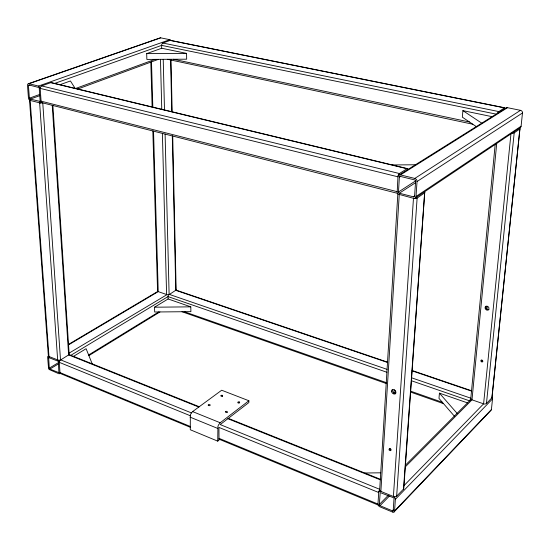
<?xml version="1.0" encoding="UTF-8"?>
<svg xmlns="http://www.w3.org/2000/svg" width="550" height="550" viewBox="0 0 550 550"><rect width="100%" height="100%" fill="white"/><g stroke="black" fill="none" stroke-linecap="round" stroke-linejoin="round"><path stroke-width="0.82" d="M392.356 511.988L379.926 506.832A3.272 3.272 0 0 1 378.173 505.044A2.276 2.276 0 0 1 377.974 504.061L378.689 492.511L218.934 427.405L219.01 440.144L217.731 441.148L190.286 429.749L190.327 415.257A8.394 8.394 0 0 1 190.981 413.607L192.61 411.592L221.678 390.232L248.882 400.751L248.875 402.538L220.213 424.586L379.713 489.301M393.195 510.73L394.034 498.396A1.32 1.32 0 0 0 393.319 497.674L380.201 492.566L379.287 504.969A1.313 1.313 0 0 0 379.995 505.684L392.432 510.833A0.763 0.763 0 0 0 393.058 510.861M397.842 193.82L379.672 490.036A0.894 0.894 0 0 0 379.699 490.318L380.49 491.226A2.984 2.984 0 0 0 380.875 491.411L393.594 496.574A3.919 3.919 0 0 0 394.982 496.774L396.543 496.272L403.501 489.108A0.969 0.969 0 0 0 403.789 488.517L424.744 192.225M408.072 169.373A1.444 1.444 0 0 0 407.901 168.905L407.11 168.699L399.389 173.525L398.331 175.072A6.084 6.084 0 0 0 397.966 176.591L397.155 192.583A3.169 3.169 0 0 0 398.179 194.143L413.923 198.426A6.896 6.896 0 0 0 415.525 198.509L417.12 198.089L424.923 192.624M393.896 512.016A1.196 1.196 0 0 0 394.219 511.782A1.368 1.368 0 0 0 394.563 510.922L395.368 499.304L394.982 497.888A3.451 3.451 0 0 0 393.972 496.815L393.401 496.506L413.469 198.33A2.09 2.09 0 0 0 415.161 198.089L520.245 127.655M217.731 441.148L217.924 426.498A8.876 8.876 0 0 1 218.584 424.82L220.199 422.757L248.882 400.751M392.26 390.356L393.339 392.672L395.711 393.257M495.172 144.458L470.779 398.654L471.598 399.671A3.183 3.183 0 0 0 471.989 399.829L483.594 403.837A4.029 4.029 0 0 0 485.024 404.044L486.447 403.569L492.016 397.657L519.936 128.418A1.98 1.98 0 0 0 519.482 128.171M58.417 362.636L49.273 368.156L48.654 357.548L57.846 361.103A1.134 1.134 0 0 1 58.362 361.976L58.905 372.652L49.796 369.016A1.127 1.127 0 0 1 49.287 368.156M414.583 196.164L413.566 196.845L399.334 193.222A1.189 1.189 0 0 1 398.468 191.998L399.369 177.169A0.832 0.832 0 0 1 400.379 176.385M399.245 194.693L380.875 491.418A2.289 2.289 0 0 0 380.105 491.239L379.741 491.267A1.279 1.279 0 0 0 379.06 491.611L379.926 490.751M390.294 449.742C390.424 446.772 387.585 449.921 389.874 450.587C391.167 451.199 391.449 449.178 390.356 448.752M393.958 393.092L394.171 389.792M395.257 393.367L395.422 390.913M414.59 196.103L415.601 181.177A1.1 1.1 0 0 0 415.58 180.895A1.21 1.21 0 0 0 414.707 179.933L400.373 176.413M415.161 198.096A2.09 2.09 0 0 0 416.006 196.467L417.044 181.534L522.486 112.97A2.441 2.441 0 0 0 520.527 110.344L507.499 107.69A2.021 2.021 0 0 0 506.179 107.848M396.653 496.169L417.12 198.089M403.501 489.108L424.621 193.05M467.507 402.889L439.422 393.14L438.989 398.413L454.328 416.109M492.106 116.676L462.894 110.626L462.351 117.171L476.286 126.596M496.726 143.412L471.989 399.829L405.329 466.833M485.939 308.447L486.159 306.199L487.534 306.35A2.674 2.674 0 0 1 488.847 307.643L488.943 309.224A1.526 1.526 0 0 1 487.795 310.152C485.664 310.709 483.766 307.051 486.124 306.212M481.869 361.233L481.972 360.161M486.998 309.423L487.307 306.261M510.95 133.884L483.594 403.837L403.989 485.623M486.447 403.569L514.188 132.88L520.121 128.762M491.851 397.994L519.929 129.023M394.219 511.782L491.061 410.314A1.354 1.354 0 0 0 491.411 409.509L492.532 398.881L395.368 499.304M520.252 127.662A1.987 1.987 0 0 0 521.091 126.198L522.486 112.97M482.776 361.474L482.776 361.082A1.299 1.299 0 0 0 481.8 360.119L481.319 360.119A0.708 0.708 0 0 0 481.037 360.284C480.081 360.834 482.109 363.082 482.776 361.474A1.169 1.169 0 0 1 481.442 360.209M40.013 101.406L40.109 101.138A1.004 1.004 0 0 0 40.116 100.911L39.236 88.323A1.265 1.265 0 0 0 38.899 87.546L29.019 84.982L28.462 85.436A1.024 1.024 0 0 0 28.449 85.662L29.377 98.182A1.258 1.258 0 0 0 29.714 98.952L40.013 101.406L39.538 101.585M379.686 489.748L379.411 490.188A5.912 5.912 0 0 0 378.716 492.202L378.689 492.511A1.382 1.382 0 0 1 379.053 491.604M394.577 510.922L491.418 409.516M392.432 510.833L393.36 509.864M379.995 505.684L389.4 496.072M379.218 504.577L388.08 495.543M405.453 465.142L471.075 399.307M227.239 412.294L227.232 411.531A1.595 1.595 0 0 0 225.679 411.531M238.088 402.064L238.04 402.841M505.113 108.515A1.581 1.581 0 0 0 504.982 108.041L504.398 107.848L497.922 112.255A5.294 5.294 0 0 0 497.53 113.279M221.059 395.429L221.004 396.192A1.588 1.588 0 0 0 222.53 396.192M416.027 196.467L521.104 126.198M172.714 136.029L176.144 289.795A0.715 0.715 0 0 1 175.752 290.283L168.417 295.103A3.094 3.094 0 0 0 168.046 296.285L168.101 298.966L154.529 307.202L154.674 312.001L190.891 311.651L190.809 306.852L168.101 298.966M199.238 406.718L69.499 354.757A1.024 1.024 0 0 0 68.64 354.901L59.764 360.518A3.231 3.231 0 0 0 59.297 361.639L59.957 372.57A1.169 1.169 0 0 0 60.486 373.622M399.334 193.222L415.498 182.71M398.454 191.998L415.58 180.895M520.534 110.309L414.803 178.434L400.469 174.914L507.499 107.69M399.369 177.169L400.517 176.447M398.881 175.141L506.034 107.938M58.554 372.652L59.084 372.322M88.632 354.97L158.709 311.96M60.17 373.264L59.531 373.656A1.031 1.031 0 0 1 58.637 373.649L49.17 369.483A3.142 3.142 0 0 1 48.565 368.466L47.664 357.61A1.21 1.21 0 0 1 48.049 356.448M88.887 355.616L159.954 311.946M514.188 132.88L513.184 133.176A6.524 6.524 0 0 1 511.981 133.189M73.501 356.359L86.109 348.707L92.208 363.853M70.867 355.3L168.039 296.587L386.897 372.261M49.899 369.071L58.499 363.866M225.658 411.503L225.61 412.301A1.595 1.595 0 0 0 227.171 412.301M69.087 353.148L167.021 294.621A3.699 3.699 0 0 0 168.444 294.58L169.111 294.326L387.069 369.359M48.524 357.961L49.184 357.569M48.558 356.228L48.097 356.496A1.018 1.018 0 0 1 48.964 356.51L58.486 360.202A3.905 3.905 0 0 0 59.703 360.099L60.493 359.789L191.4 412.899M68.516 344.389L157.809 291.418M68.544 344.871L158.221 291.624L166.595 294.511L162.394 133.396M222.544 396.213L222.592 395.45A1.561 1.561 0 0 0 221.072 395.457M504.687 107.779L170.562 40.391A0.77 0.77 0 0 0 170.149 40.425L162.704 43.072L161.872 44.069A3.197 3.197 0 0 0 161.631 45.375L161.7 48.242L146.692 53.625L146.871 59.414L186.67 59.187L186.567 53.391L161.7 48.242M407.536 168.63L51.384 82.624A1.093 1.093 0 0 0 50.765 82.665L41.456 85.965L40.453 87.106A3.135 3.135 0 0 0 40.198 88.564L41.071 101.159A2.502 2.502 0 0 1 41.051 101.716L40.631 102.596A1.011 1.011 0 0 1 40.281 102.816A1.107 1.107 0 0 1 39.627 102.836L30.154 100.416L28.999 99.529A3.252 3.252 0 0 1 28.456 98.134L27.507 85.429A2.413 2.413 0 0 1 27.569 84.652L27.878 84.04A1.045 1.045 0 0 1 28.188 83.792M75.632 88.481L154.963 59.373M40.281 102.816L41.711 102.541A1.066 1.066 0 0 0 42.089 102.726L397.485 193.339M77.804 89.004L158.366 59.352M29.377 98.182L39.669 94.469M30.064 99.172L39.751 95.672M59.998 84.7L70.434 80.96L75.116 88.358M54.663 83.414L161.631 45.375L496.169 114.125M160.724 37.854A1.134 1.134 0 0 0 160.126 37.888L28.311 83.737A1.086 1.086 0 0 1 28.93 83.724L38.452 86.061L169.833 39.689A1.843 1.843 0 0 1 170.906 40.48M28.449 85.662L29.837 85.181M28.93 83.724L160.724 37.854L169.833 39.689M394.907 393.931L393.394 393.814M392.542 389.613L394.047 389.737A3.197 3.197 0 0 1 395.787 391.696L395.911 392.384A1.595 1.595 0 0 1 394.928 393.986M364.732 473.007L380.724 472.808M154.529 307.202L190.809 306.852M392.294 164.945L415.408 164.773M146.692 53.625L186.567 53.391M170.149 40.425L504.377 107.855M162.814 43.024L498.513 111.519M173.456 59.263L469.494 121.997M167.447 59.297L472.794 124.231M50.765 82.665L407.041 168.74M41.594 85.903L399.389 173.525M397.045 191.641L41.071 101.159A2.516 2.516 0 0 0 41.174 101.709L41.539 102.382M38.452 86.061L39.627 86.955A3.266 3.266 0 0 1 40.177 88.371L397.946 176.818A2.111 2.111 0 0 1 398.867 175.12M387.516 362.127L176.371 290.214A0.763 0.763 0 0 0 175.773 290.331L172.294 135.919M412.211 370.535L471.536 390.741M175.759 290.317L387.496 362.464M412.184 370.879L471.501 391.091M411.689 377.836L470.821 398.193M411.482 380.758L469.549 400.833M184.298 311.712L386.258 382.607M410.733 391.201L442.358 402.297M182.002 311.733L386.203 383.508M410.671 392.109L443.534 403.659M228.305 418.364L380.332 479.256M198.784 407.055L68.626 354.888L52.229 105.311M227.858 418.708L380.297 479.813M192.61 411.592L220.199 422.757M190.211 415.704L59.242 362.326L59.097 361.652A3.142 3.142 0 0 0 58.486 360.628L57.667 360.023L39.627 102.836L40.04 102.919A6.414 6.414 0 0 0 42.212 102.823M190.059 417.134L217.649 428.402M59.957 372.57L190.224 426.436M219.003 438.329L377.981 504.068M60.528 373.574L190.245 427.261M219.003 439.168L378.159 505.051M462.894 110.626L481.745 123.172M239.642 402.091L239.601 402.868A1.588 1.588 0 0 1 238.054 402.82M439.422 393.14L457.078 413.346M391.538 391.325L391.648 391.854A3.197 3.197 0 0 0 393.401 393.8M485.595 307.512L485.588 307.058A1.622 1.622 0 0 1 485.836 306.322M29.508 100.079L48.359 355.85M30.154 100.416L48.977 356.489A0.942 0.942 0 0 1 48.304 355.871M42.763 102.898L60.493 359.789M52.889 105.476L69.156 354.145A0.976 0.976 0 0 1 68.612 354.839M151.498 61.875L152.824 107.119M153.526 131.134L158.221 291.624M150.803 62.129L152.13 106.954M152.838 130.962L157.561 291.019M160.469 59.338L161.769 109.278M163.219 59.324L164.491 109.938M165.096 134.083L169.111 294.326M171.016 60.06L172.171 111.794M170.589 59.964L171.751 111.691M488.826 309.554A2.31 2.31 0 0 1 485.788 307.498M391.572 391.318A1.616 1.616 0 0 1 392.514 389.551M399.018 175.051A2.09 2.09 0 0 1 400.469 174.928M414.796 178.475A2.956 2.956 0 0 1 417.01 181.528M414.611 196.103A0.832 0.832 0 0 1 413.559 196.866M59.909 372.584A1.196 1.196 0 0 1 59.572 373.697M30.161 100.389A1.299 1.299 0 0 1 29.535 100.141M390.844 449.969A1.513 1.513 0 0 1 389.661 448.717M379.569 491.116A1.939 1.939 0 0 1 379.837 490.634M492.03 397.382A2.179 2.179 0 0 1 492.553 398.881M393.917 512.064A1.918 1.918 0 0 1 392.377 511.947M470.009 400.414A5.211 5.211 0 0 1 470.786 398.461M424.318 191.936A1.664 1.664 0 0 1 424.751 192.225M176.137 289.603A2.489 2.489 0 0 1 176.653 290.311M41.642 102.486A2.571 2.571 0 0 1 41.002 102.547M238.102 402.091A1.588 1.588 0 0 1 239.635 402.105M208.216 405.089L208.697 405.591A1.794 1.794 0 0 0 209.763 405.604C211.578 404.717 208.182 404.03 208.216 405.068"/></g></svg>
